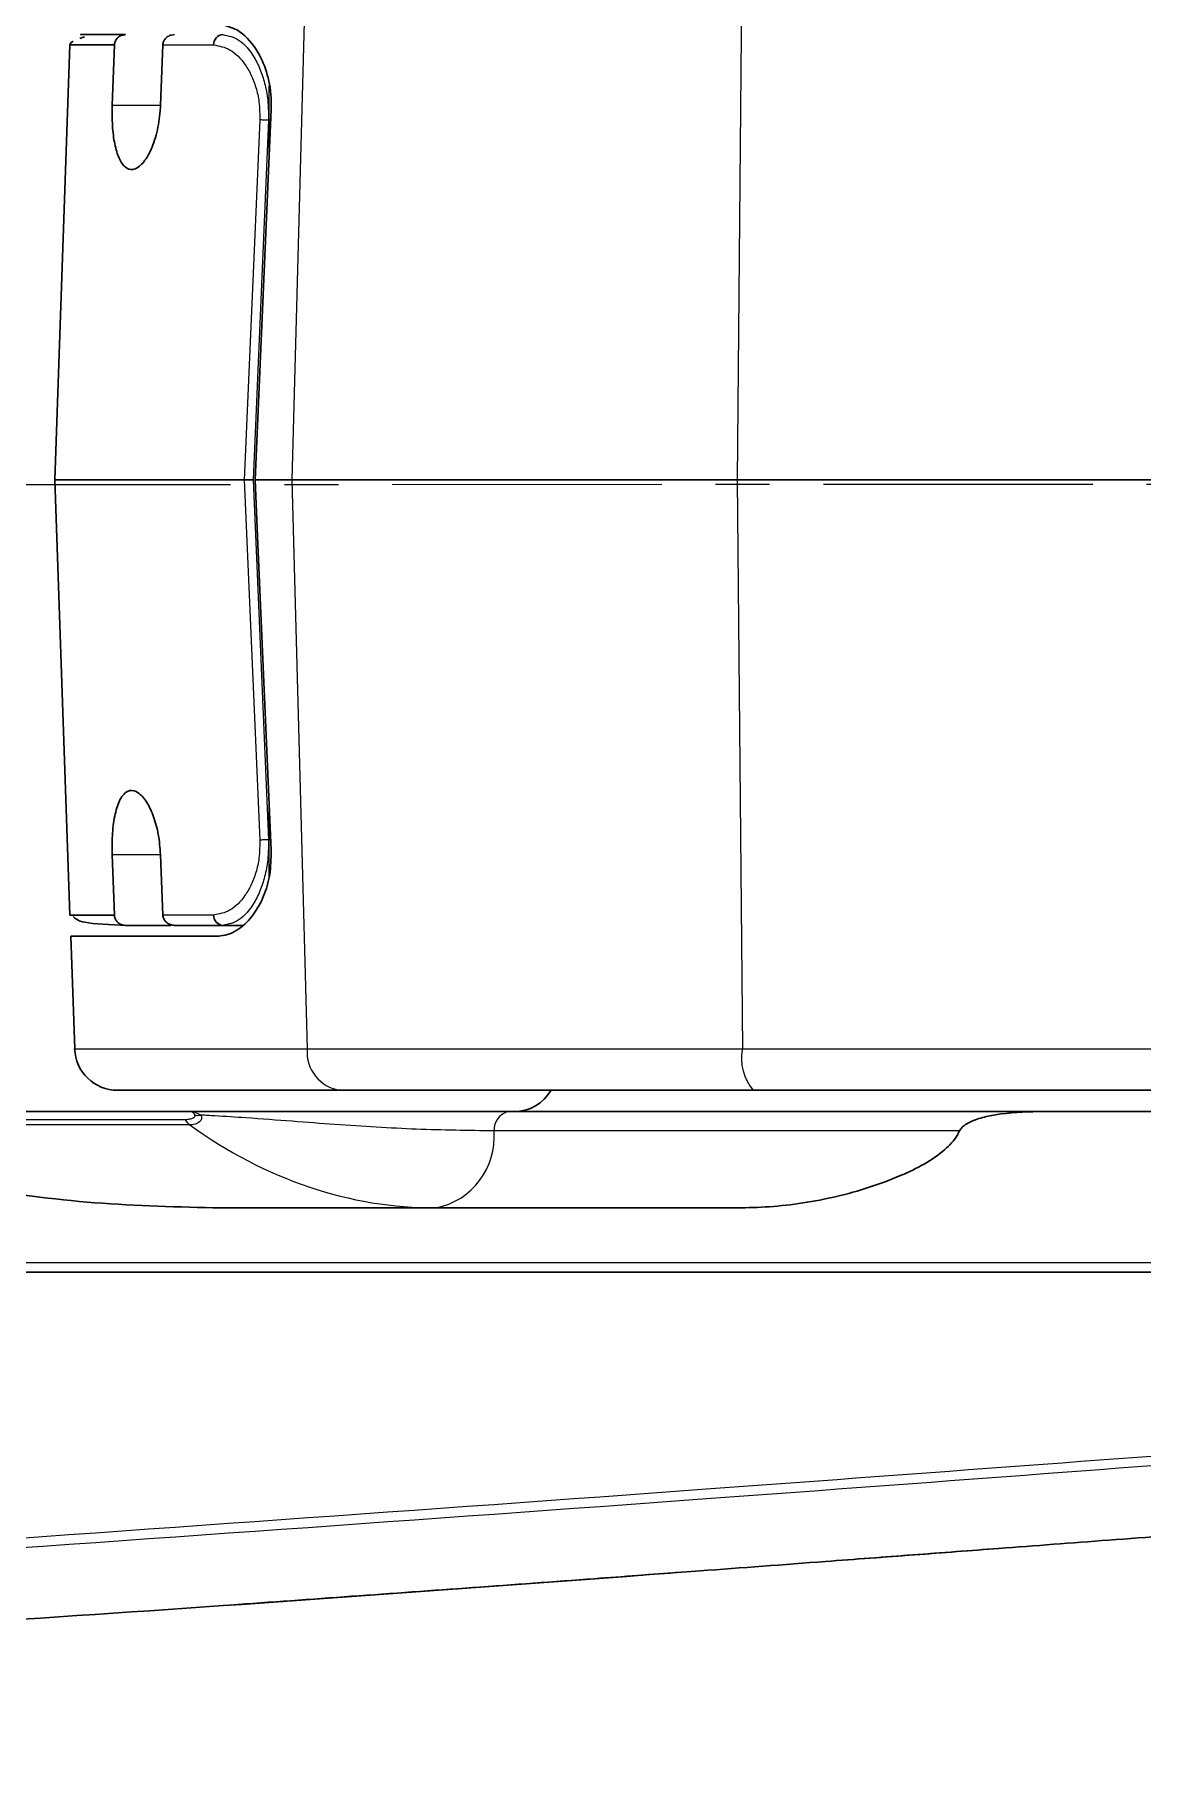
# Model space of a CAD drawing. Header units: millimetres. Extents: x 0 to 8400, y 0 to 5940.
# Drawn here: x 2664.6 to 2716.8, y 1949.3 to 2030.9 of the extents above; entities that cross this region are included whole.
import ezdxf

# ---------------------------------------------------------------- set-up
doc = ezdxf.new("R2010")
doc.units = ezdxf.units.MM
doc.linetypes.add('CENTERX2', pattern=[20.32, 12.7, -2.54, 2.54, -2.54])

msp = doc.modelspace()

# ---------------------------------------------------------------- linework, layer by layer
at = {"color": 8, "linetype": 'Continuous', "lineweight": 15}
for p, q in [((2677.36, 2032.653), (2676.744, 2009.872)), ((2697.949, 2032.653), (2697.747, 2009.872)), ((2670.667, 2030.379), (2673.062, 2030.379)), ((2675.668, 2028.475), (2675.668, 2026.829)), ((2668.28, 2027.535), (2670.558, 2027.535)), ((2675.234, 2026.847), (2674.506, 2009.872)), ((2675.644, 2026.829), (2674.919, 2009.872)), ((2675.668, 2026.829), (2675.644, 2026.829)), ((2675.668, 2026.829), (2675.668, 2024.856)), ((2675.755, 2026.829), (2675.668, 2026.829)), ((2674.506, 2009.872), (2675.234, 1992.897)), ((2674.919, 2009.872), (2675.644, 1992.914)), ((2676.744, 2009.872), (2677.469, 1983.053)), ((2697.747, 2009.872), (2697.985, 1983.053)), ((2675.668, 1994.886), (2675.668, 1992.914)), ((2675.668, 1992.914), (2675.644, 1992.914)), ((2675.668, 1992.914), (2675.668, 1991.125)), ((2675.755, 1992.914), (2675.668, 1992.914)), ((2670.558, 1992.208), (2668.28, 1992.208)), ((2673.062, 1989.364), (2670.667, 1989.364)), ((2666.511, 1983.053), (2677.469, 1983.053)), ((2677.469, 1983.053), (2697.985, 1983.053)), ((2697.985, 1983.053), (2722.099, 1983.053)), ((2649.968, 1979.726), (2671.709, 1979.726)), ((2671.937, 1979.472), (2650.425, 1979.472)), ((2708.221, 1979.187), (2686.283, 1979.187)), ((2560.773, 1972.984), (2724.585, 1972.984))]:
    msp.add_line(p, q, dxfattribs=at)
at = {"color": 7, "linetype": 'Continuous', "lineweight": 30}
for p, q in [((2666.29, 2030.379), (2665.574, 2009.872)), ((2666.29, 2030.379), (2668.384, 2030.379)), ((2668.384, 2030.379), (2668.28, 2027.535)), ((2670.558, 2027.535), (2670.667, 2030.379)), ((2675.775, 2027.334), (2675.019, 2009.872)), ((2665.574, 2009.872), (2666.29, 1989.364)), ((2665.574, 2009.872), (2674.506, 2009.872)), ((2675.019, 2009.872), (2676.744, 2009.872)), ((2676.744, 2009.872), (2697.747, 2009.872)), ((2697.747, 2009.872), (2718.282, 2009.872)), ((2668.28, 1992.208), (2668.384, 1989.364)), ((2670.667, 1989.364), (2670.558, 1992.208)), ((2668.384, 1989.364), (2666.29, 1989.364)), ((2666.325, 1988.372), (2666.511, 1983.053)), ((2673.25, 1988.372), (2666.325, 1988.372)), ((2671.045, 1988.877), (2668.911, 1988.877)), ((2673.496, 1988.877), (2671.222, 1988.877)), ((2674.417, 1988.877), (2673.496, 1988.877)), ((2679.031, 1981.105), (2668.528, 1981.105)), ((2698.498, 1981.105), (2679.031, 1981.105)), ((2722.099, 1981.105), (2698.498, 1981.105)), ((2648.836, 1980.095), (2671.979, 1980.095)), ((2686.967, 1980.095), (2711.937, 1980.095)), ((2711.937, 1980.095), (2724.585, 1980.095)), ((2673.4, 1975.553), (2697.751, 1975.553)), ((2560.767, 1972.525), (2724.578, 1972.525))]:
    msp.add_line(p, q, dxfattribs=at)
at = {"color": 7, "linetype": 'CENTERX2', "lineweight": 0}
msp.add_line((2092.204, 2009.479), (3327.51, 2009.872), dxfattribs=at)
at = {"color": 8, "linetype": 'Continuous', "lineweight": 15, "flags": 128}
for points in [[(2675.644, 2026.829), (2675.585, 2026.832), (2675.526, 2026.834), (2675.468, 2026.836), (2675.413, 2026.839), (2675.362, 2026.841), (2675.314, 2026.843), (2675.271, 2026.845), (2675.234, 2026.847)], [(2675.644, 1992.914), (2675.585, 1992.912), (2675.526, 1992.909), (2675.468, 1992.907), (2675.413, 1992.904), (2675.362, 1992.902), (2675.314, 1992.9), (2675.271, 1992.898), (2675.234, 1992.897)]]:
    msp.add_lwpolyline(points, dxfattribs=at)
at = {"color": 7, "linetype": 'Continuous', "lineweight": 30, "flags": 128}
msp.add_lwpolyline([(2675.019, 2009.872), (2675.134, 2007.204), (2675.775, 1992.409)], dxfattribs=at)
at = {"color": 7, "linetype": 'CENTERX2', "lineweight": 0}
msp.add_arc((2367.811, 2009.872), 709.586, 100, 80, dxfattribs=at)
at = {"color": 7, "linetype": 'Continuous', "lineweight": 30}
for centre, radius, start, end in [((2673.532, 2030.397), 0.471, 94.40315, 182.15058), ((2673.532, 1989.346), 0.471, 177.84942, 265.59685), ((2668.528, 1983.123), 2.019, 182, 270), ((2687.22, 1982.114), 2.019, 270, 330), ((2701.911, 1958.907), 0.0174, 264.23546, 274.3603), ((2673.841, 1956.841), 0.00448, 277.98513, 322.23349)]:
    msp.add_arc(centre, radius, start, end, dxfattribs=at)
at = {"color": 8, "linetype": 'Continuous', "lineweight": 15}
for centre, radius, start, end in [((2679.28, 1982.904), 1.817, 175.31303, 262.1236), ((2700.27, 1982.612), 2.327, 169.0804, 220.38703), ((2672.437, 1980.151), 0.843, 210.24951, 233.61891), ((2672.318, 1980.811), 0.892, 260.97689, 279.02311), ((2687.139, 1979.253), 0.859, 101.51882, 184.45112), ((2682.857, 1978.92), 3.436, 281.5187, 4.45003), ((2710.064, 1959.64), 0.136, 269.7409, 274.31586)]:
    msp.add_arc(centre, radius, start, end, dxfattribs=at)
msp.add_ellipse((2683.903, 2009.872), major_axis=(0.775, 34.314), ratio=0.73118, start_param=2.675546, end_param=3.158099, dxfattribs=at)
at = {"color": 7, "linetype": 'Continuous', "lineweight": 30}
for points, knots in [([(2673.485, 2045.704), (2670.771, 2045.618), (2665.335, 2045.445), (2657.287, 2044.045), (2649.835, 2041.896), (2643.161, 2039.074), (2637.347, 2035.764), (2632.155, 2031.808), (2628.611, 2028.183), (2626.906, 2025.853), (2626.471, 2025.259)], [0, 0, 0, 0, 0.153221, 0.3069, 0.460013, 0.590614, 0.715458, 0.83704, 0.958452, 1, 1, 1, 1]), ([(2666.969, 2030.756), (2666.955, 2030.752), (2666.863, 2030.725), (2666.8, 2030.703), (2666.747, 2030.685)], [0, 0, 0, 0, 0.155401, 1, 1, 1, 1]), ([(2667.41, 2030.866), (2667.382, 2030.866), (2666.818, 2030.866), (2666.703, 2030.866), (2667.087, 2030.866), (2668.303, 2030.866), (2668.911, 2030.866)], [0, 0, 0, 0, 0.0172893, 0.3448168, 0.6723415, 1, 1, 1, 1]), ([(2668.911, 2030.866), (2668.85, 2030.86), (2668.727, 2030.849), (2668.564, 2030.755), (2668.445, 2030.619), (2668.392, 2030.484), (2668.386, 2030.403), (2668.384, 2030.379)], [0, 0, 0, 0, 0.232252, 0.464711, 0.691786, 0.909076, 1, 1, 1, 1]), ([(2670.667, 2030.379), (2670.675, 2030.432), (2670.69, 2030.538), (2670.779, 2030.678), (2670.908, 2030.788), (2671.062, 2030.855), (2671.172, 2030.863), (2671.222, 2030.866)], [0, 0, 0, 0, 0.195894, 0.391491, 0.59502, 0.816391, 1, 1, 1, 1]), ([(2673.25, 2031.371), (2673.609, 2031.297), (2674.29, 2031.158), (2675.122, 2030.194), (2675.631, 2029.014), (2675.79, 2028.03), (2675.778, 2027.464), (2675.775, 2027.334)], [0, 0, 0, 0, 0.298025, 0.564931, 0.753679, 0.943481, 1, 1, 1, 1]), ([(2666.448, 2030.549), (2666.439, 2030.545), (2666.299, 2030.482), (2666.294, 2030.427), (2666.29, 2030.375)], [0, 0, 0, 0, 0.0607007, 1, 1, 1, 1]), ([(2668.28, 2027.535), (2668.277, 2027.208), (2668.272, 2026.554), (2668.388, 2025.678), (2668.592, 2024.994), (2668.886, 2024.567), (2669.256, 2024.454), (2669.673, 2024.697), (2670.08, 2025.304), (2670.398, 2026.199), (2670.531, 2027.004), (2670.554, 2027.446), (2670.558, 2027.535)], [0, 0, 0, 0, 0.099549, 0.199073, 0.299526, 0.403581, 0.513191, 0.628848, 0.748059, 0.864706, 0.972494, 1, 1, 1, 1]), ([(2674.919, 2009.872), (2674.874, 2009.872), (2674.784, 2009.872), (2674.632, 2009.872), (2674.553, 2009.872), (2674.506, 2009.872)], [0, 0, 0, 0, 0.2770989, 0.5622234, 1, 1, 1, 1]), ([(2670.558, 1992.208), (2670.532, 1992.53), (2670.48, 1993.174), (2670.239, 1994.035), (2669.913, 1994.728), (2669.514, 1995.18), (2669.098, 1995.293), (2668.728, 1995.013), (2668.456, 1994.377), (2668.301, 1993.5), (2668.266, 1992.733), (2668.277, 1992.304), (2668.28, 1992.208)], [0, 0, 0, 0, 0.0984368, 0.1966886, 0.299823, 0.4117866, 0.5300539, 0.6486497, 0.7621025, 0.8688038, 0.9704731, 1, 1, 1, 1]), ([(2675.775, 1992.409), (2675.768, 1992.024), (2675.753, 1991.253), (2675.433, 1990.206), (2674.931, 1989.308), (2674.226, 1988.618), (2673.631, 1988.384), (2673.295, 1988.373), (2673.25, 1988.372)], [0, 0, 0, 0, 0.1664448, 0.3324612, 0.5088643, 0.7172711, 0.9613253, 1, 1, 1, 1]), ([(2666.433, 1989.297), (2666.543, 1989.193), (2666.792, 1988.958), (2668.187, 1988.906), (2668.962, 1988.877)], [0, 0, 0, 0, 0.444622, 1, 1, 1, 1]), ([(2668.384, 1989.364), (2668.391, 1989.309), (2668.406, 1989.199), (2668.497, 1989.055), (2668.628, 1988.945), (2668.773, 1988.885), (2668.871, 1988.879), (2668.911, 1988.877)], [0, 0, 0, 0, 0.208173, 0.416183, 0.628408, 0.849469, 1, 1, 1, 1]), ([(2671.222, 1988.877), (2671.155, 1988.883), (2671.02, 1988.896), (2670.843, 1988.998), (2670.719, 1989.144), (2670.673, 1989.276), (2670.668, 1989.349), (2670.667, 1989.364)], [0, 0, 0, 0, 0.2482362, 0.4968837, 0.7318681, 0.9445404, 1, 1, 1, 1]), ([(2650.425, 1979.472), (2652.25, 1978.868), (2655.901, 1977.661), (2661.612, 1976.475), (2667.453, 1975.696), (2671.418, 1975.601), (2673.4, 1975.553)], [0, 0, 0, 0, 0.246175, 0.492387, 0.74619, 1, 1, 1, 1]), ([(2671.979, 1980.095), (2671.981, 1980.095), (2672.336, 1980.095), (2673.276, 1980.095), (2675.06, 1980.095), (2677.165, 1980.095), (2680.019, 1980.095), (2683.285, 1980.095), (2685.739, 1980.095), (2686.967, 1980.095)], [0, 0, 0, 0, 0.000268, 0.062819, 0.155296, 0.296855, 0.439345, 0.7194, 1, 1, 1, 1]), ([(2711.937, 1980.095), (2711.261, 1980.076), (2710.347, 1980.05), (2709.219, 1979.808), (2708.688, 1979.61), (2708.348, 1979.386), (2708.26, 1979.249), (2708.221, 1979.187)], [0, 0, 0, 0, 0.514239, 0.695583, 0.877168, 0.944585, 1, 1, 1, 1]), ([(2708.221, 1979.187), (2708.184, 1979.112), (2708.017, 1978.777), (2707.182, 1977.92), (2705.246, 1976.91), (2702.44, 1976.017), (2699.818, 1975.608), (2698.249, 1975.566), (2697.751, 1975.553)], [0, 0, 0, 0, 0.02189, 0.098006, 0.307238, 0.587891, 0.869034, 1, 1, 1, 1]), ([(2726.334, 1960.731), (2724.509, 1960.594), (2720.807, 1960.315), (2715.281, 1959.898), (2711.785, 1959.634), (2710.074, 1959.504)], [0, 0, 0, 0, 0.331584, 0.672782, 1, 1, 1, 1]), ([(2701.909, 1958.89), (2703.292, 1958.994), (2706.082, 1959.203), (2708.729, 1959.403), (2710.063, 1959.504)], [0, 0, 0, 0, 0.495707, 1, 1, 1, 1]), ([(2710.074, 1959.504), (2708.76, 1959.405), (2706.111, 1959.205), (2703.318, 1958.996), (2701.912, 1958.89)], [0, 0, 0, 0, 0.496306, 1, 1, 1, 1]), ([(2640.878, 1954.719), (2650.031, 1955.276), (2668.412, 1956.397), (2688.741, 1957.905), (2699.936, 1958.742), (2701.909, 1958.89)], [0, 0, 0, 0, 0.449672, 0.90301, 1, 1, 1, 1]), ([(2701.912, 1958.89), (2699.938, 1958.742), (2688.741, 1957.905), (2668.412, 1956.396), (2650.031, 1955.276), (2640.878, 1954.718)], [0, 0, 0, 0, 0.0970496, 0.5503672, 1, 1, 1, 1]), ([(2695.088, 1958.382), (2693.726, 1958.281), (2690.456, 1958.038), (2683.383, 1957.518), (2677.66, 1957.11), (2673.844, 1956.838)], [0, 0, 0, 0, 0.19211, 0.46144, 1, 1, 1, 1])]:
    msp.add_open_spline(points, degree=3, knots=knots, dxfattribs=at)
at = {"color": 8, "linetype": 'Continuous', "lineweight": 15}
for points, knots in [([(2663.145, 2029.629), (2663.381, 2030.422), (2663.679, 2031.42), (2664.687, 2033.02), (2665.54, 2034.022), (2666.379, 2034.694), (2666.582, 2034.857)], [0, 0, 0, 0, 0.424969, 0.535314, 0.887207, 1, 1, 1, 1]), ([(2673.496, 2030.866), (2673.756, 2030.814), (2674.276, 2030.708), (2674.892, 2029.993), (2675.281, 2029.198), (2675.506, 2028.477), (2675.643, 2027.682), (2675.644, 2027.11), (2675.644, 2026.829)], [0, 0, 0, 0, 0.247628, 0.49595, 0.627395, 0.747062, 0.875402, 1, 1, 1, 1]), ([(2673.062, 2030.379), (2673.324, 2030.333), (2673.847, 2030.242), (2674.463, 2029.625), (2674.861, 2028.932), (2675.089, 2028.307), (2675.232, 2027.599), (2675.233, 2027.097), (2675.234, 2026.847)], [0, 0, 0, 0, 0.251954, 0.502841, 0.627991, 0.752488, 0.876404, 1, 1, 1, 1]), ([(2675.234, 1992.897), (2675.233, 1992.646), (2675.232, 1992.144), (2675.089, 1991.436), (2674.861, 1990.811), (2674.463, 1990.118), (2673.847, 1989.501), (2673.324, 1989.41), (2673.062, 1989.364)], [0, 0, 0, 0, 0.123596, 0.247512, 0.372009, 0.497159, 0.748046, 1, 1, 1, 1]), ([(2675.644, 1992.914), (2675.644, 1992.633), (2675.643, 1992.061), (2675.506, 1991.266), (2675.281, 1990.545), (2674.892, 1989.75), (2674.276, 1989.035), (2673.756, 1988.929), (2673.496, 1988.877)], [0, 0, 0, 0, 0.124594, 0.252938, 0.372599, 0.504049, 0.752372, 1, 1, 1, 1]), ([(2671.709, 1979.726), (2671.719, 1979.726), (2671.802, 1979.726), (2671.945, 1979.742), (2672.095, 1979.79), (2672.172, 1979.85), (2672.19, 1979.898), (2672.181, 1979.922), (2672.178, 1979.93)], [0, 0, 0, 0, 0.04345, 0.364465, 0.657782, 0.847764, 0.953417, 1, 1, 1, 1]), ([(2672.458, 1979.93), (2672.477, 1979.888), (2672.5, 1979.838), (2672.493, 1979.742), (2672.435, 1979.626), (2672.252, 1979.51), (2672.063, 1979.473), (2671.95, 1979.472), (2671.937, 1979.472)], [0, 0, 0, 0, 0.154518, 0.183819, 0.382748, 0.664314, 0.960195, 1, 1, 1, 1]), ([(2672.178, 1979.93), (2672.144, 1979.985), (2672.09, 1980.07), (2672.016, 1980.093), (2671.985, 1980.095), (2671.98, 1980.095), (2671.979, 1980.095)], [0, 0, 0, 0, 0.6007036, 0.9366017, 0.9891125, 1, 1, 1, 1]), ([(2671.979, 1980.095), (2671.981, 1980.095), (2671.991, 1980.095), (2672.054, 1980.093), (2672.215, 1980.069), (2672.363, 1979.985), (2672.458, 1979.93)], [0, 0, 0, 0, 0.010644, 0.061912, 0.392818, 1, 1, 1, 1]), ([(2686.283, 1979.187), (2685.07, 1979.203), (2682.647, 1979.236), (2679.487, 1979.433), (2676.797, 1979.636), (2674.892, 1979.78), (2673.505, 1979.873), (2672.788, 1979.914), (2672.57, 1979.924), (2672.458, 1979.93)], [0, 0, 0, 0, 0.294226, 0.588067, 0.73113, 0.873383, 0.961221, 0.980085, 1, 1, 1, 1]), ([(2656.228, 1959.45), (2669.577, 1960.392), (2692.35, 1961.998), (2715.117, 1963.699), (2724.537, 1964.403)], [0, 0, 0, 0, 0.586211, 1, 1, 1, 1]), ([(2724.558, 1963.946), (2715.136, 1963.236), (2692.367, 1961.521), (2669.592, 1959.92), (2656.242, 1958.981)], [0, 0, 0, 0, 0.413784, 1, 1, 1, 1]), ([(2710.063, 1959.504), (2711.776, 1959.633), (2715.224, 1959.894), (2720.751, 1960.312), (2724.459, 1960.591), (2726.339, 1960.733)], [0, 0, 0, 0, 0.327186, 0.658782, 1, 1, 1, 1])]:
    msp.add_open_spline(points, degree=3, knots=knots, dxfattribs=at)

doc.saveas('drawing.dxf')
